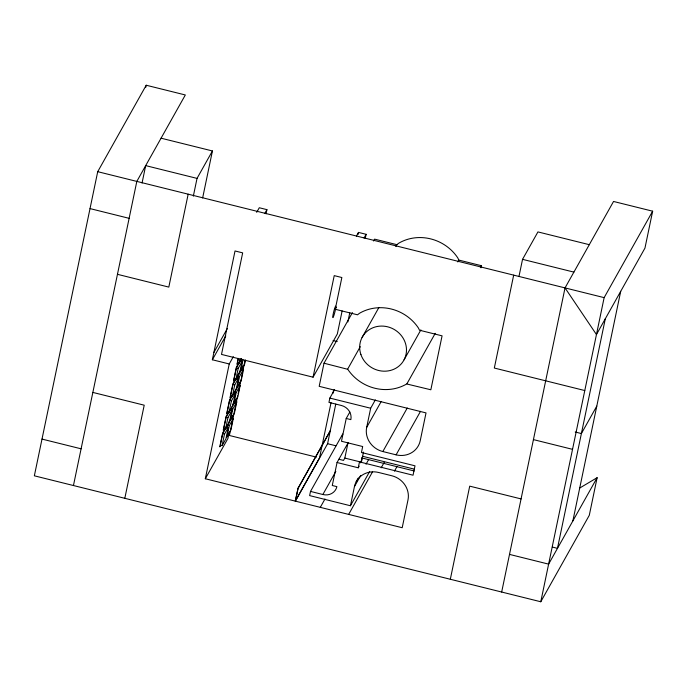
<?xml version="1.0" encoding="UTF-8"?>
<svg xmlns="http://www.w3.org/2000/svg" width="687" height="687" viewBox="0 0 687 687"><rect width="100%" height="100%" fill="white"/><g stroke="black" fill="none" stroke-linecap="round" stroke-linejoin="round"><path stroke-width="1.03" d="M73.449 485.537L136.816 181.411L185.327 94.969L146.219 85.24L97.717 171.681L34.35 475.808L540.781 601.76L589.283 515.319L597.123 477.688L579.639 488.079M145.799 87.292L146.219 85.24M142.046 183.051L145.678 165.619L197.032 178.388L212.429 150.96L161.067 138.19M124.811 498.307L144.21 405.193L92.848 392.423M188.169 194.181L168.813 287.097L117.46 274.319M193.339 196.139L197.032 178.388M202.639 197.942L212.429 150.96M233.348 356.639L229.235 363.964L212.36 359.765L235.023 250.97L242.666 252.868L221.506 354.415L313.066 377.18L337.326 333.959L342.126 310.928M342.298 436.082L342.736 433.986L310.507 491.42L309.631 495.602L350.447 505.752L354.44 486.602A20.868 19.442 29.3 0 1 378.58 472.467L391.839 475.765A20.868 19.442 29.3 0 1 407.992 499.921L402.204 527.719L205.319 478.753L229.235 363.964M266.041 213.829L266.917 209.647L259.282 207.749L256.698 212.343M238.226 358.365L236.989 364.316L237.96 362.59M222.691 433.729L220.304 445.193L222.099 445.64L225.929 438.813L228.316 427.348L226.521 426.902L222.691 433.729L224.486 434.175L228.316 427.348M226.16 417.112L223.764 428.576L225.559 429.023L229.398 422.196L231.785 410.732L229.99 410.285L226.16 417.112L227.955 417.559L231.785 410.732M232.979 394.475L229.63 400.452L227.242 411.917L229.037 412.363L232.867 405.536L235.255 394.072L233.46 393.625M236.311 378.477L232.962 384.445L230.574 395.918L232.369 396.356L236.199 389.529L238.587 378.065L236.792 377.618M236.422 367.854L234.027 379.318L235.821 379.765L239.66 372.938L242.047 361.474L240.252 361.027L236.422 367.854L238.217 368.301L242.047 361.474M238.372 358.494L237.504 362.667L239.299 363.105L241.687 358.846M222.099 445.64L224.486 434.175M225.559 429.023L227.955 417.559M229.037 412.363L231.425 400.899L235.255 394.072M232.369 396.356L234.756 384.892L238.587 378.065M235.821 379.765L238.217 368.301M239.299 363.105L240.167 358.94M226.976 427.211L227.388 425.236M230.42 410.654L230.832 408.679M233.846 394.226L234.258 392.251M237.195 378.142L237.814 375.179L241.189 369.159M240.656 361.534L241.274 358.562M227.071 427.237L227.509 425.15L231.536 417.971L233.331 418.417L230.944 429.882L226.916 437.061L229.303 425.597L233.331 418.417M230.523 410.68L230.961 408.593L234.988 401.414L236.783 401.861L234.396 413.325L230.368 420.504L232.756 409.04L236.783 401.861M233.949 394.252L234.379 392.165L238.406 384.986L240.201 385.433L237.814 396.897L233.786 404.076L236.173 392.612L240.201 385.433M237.298 378.168L237.728 376.09L241.764 368.91L243.559 369.348L241.163 380.821L237.135 388L239.523 376.536L243.559 369.348M240.759 361.56L241.197 359.473L242.983 359.919L240.596 371.384L244.632 364.204L245.499 360.031M229.226 432.209L227.921 438.469L205.319 478.753M232.051 418.641L232.704 415.515M235.538 401.947L236.182 398.812M239.016 385.244L239.669 382.118M242.271 369.597L243.146 365.424M232.223 421.921L229.398 435.489L316.424 457.13M232.661 419.834L237.659 395.832M238.097 393.745L238.964 389.572M239.394 387.485L241.137 379.138M241.575 377.051L242.442 372.878M242.88 370.791L245.053 360.357M313.066 377.18L334.226 275.624L341.86 277.522L335.247 309.27L357.532 314.809L359.456 313.298A43.169 40.215 29.3 0 1 418.383 327.948L419.517 330.224L442.076 335.84L430.843 389.778L406.713 383.964A43.169 40.215 29.3 0 1 347.785 369.314L324.015 363.208L319.189 386.334L426.026 412.904L420.229 440.702A20.868 19.442 29.3 0 1 396.098 454.837L382.831 451.539A20.868 19.442 29.3 0 1 366.678 427.383L370.671 408.233L375.342 399.894M297.857 488.732L330.301 430.766L298.072 488.199L295.273 501.124L319.532 457.903L331.04 402.676M298.072 488.199L295.376 501.149L327.605 443.716L335.745 404.136M358.047 234.499L358.485 232.404L366.119 234.31L365.261 238.398M334.526 389.744L329.846 398.082L328.953 402.384L341.413 405.485A12.211 11.378 29.3 0 1 350.859 419.62L346.231 418.469L341.482 441.26L362.684 446.533L361.448 452.493L415 465.812L413.042 475.215L359.481 461.896L358.253 467.795L337.051 462.523L332.268 485.503L336.896 486.654A11.98 11.164 29.3 0 1 322.864 494.503L310.507 491.42M332.997 393.273L333.65 390.13M347.854 321.971L349.777 312.722M338.889 459.251L343.526 460.402L344.831 458.074L347.991 442.883M360.692 462.832L362.633 456.288L414.124 469.101M363.5 452.115L361.405 462.196L344.831 458.074M481.003 267.775L481.441 265.706L458.873 260.09L457.74 257.814A43.169 40.215 29.3 0 0 398.812 243.164L396.888 244.675L395.841 246.547M450.32 579.261L469.719 486.147L521.072 498.917M513.678 275.135L494.322 368.043L584.783 390.542M519.063 276.045L522.541 259.343L537.938 231.914L589.291 244.684M501.673 592.031L565.032 287.905L613.543 201.463L652.65 211.192L644.956 248.11L596.453 334.552L565.032 287.905M540.781 601.76L604.139 297.634L652.65 211.192M605.307 318.759L557.475 548.338L552.331 547.058M572.872 520.909L620.704 291.331M264.856 213.322L266.917 209.647M213.872 352.517L227.294 328.609M212.36 359.765L225.783 335.857M239.789 361.07L236.405 367.098L233.52 380.967L234.482 379.25M235.847 378.528L232.953 383.698L230.059 397.567L231.03 395.841M231.553 396.253L229.621 399.697L226.727 413.565L227.698 411.839M229.527 410.328L226.143 416.356L223.258 430.225L224.22 428.508M232.489 405.107L233.451 403.389M226.066 426.953L222.682 432.973L219.797 446.842L220.759 445.124M229.037 421.663L230.008 419.946M356.416 236.088L358.485 232.404M364.05 237.985L366.119 234.31M335.247 309.27L336.278 307.433M373.565 240.991L374.604 239.136L396.888 244.675M324.015 363.208L352.431 312.559M362.083 337.463L378.872 307.544M347.674 369.091L360.271 346.652M346.231 418.469L349.863 412.002M337.051 462.523L348.069 442.9M322.864 494.503L335.831 471.394M457.825 261.962L458.873 260.09M320.288 507.349L324.968 499.011M404.085 359.799L420.882 329.872M366.678 427.383L381.233 401.44M358.253 467.795L359.146 466.207M406.902 383.818L435.24 333.324M356.158 481.819L358.236 478.109M366.034 464.214L368.636 459.586M354.44 486.602L360.675 475.49M480.385 267.569L481.441 265.706M350.447 505.752L369.683 471.48M382.831 451.539L407.262 408.001M348.653 514.4L372.56 471.789M381.173 467.83L384.291 462.274M396.098 454.837L420.53 411.298M394.441 471.127L397.034 466.499M596.788 406.12L581.391 433.549L575.217 432.011M597.123 477.688L548.621 564.13L509.514 554.4M522.541 259.343L573.894 272.112M97.717 171.681L604.139 297.634M90.023 208.599L129.122 218.329M333.083 340.537L337.231 341.568M533.421 439.611L572.537 449.341M329.846 398.082L370.671 408.233M237.728 376.09L239.523 376.536M232.962 384.445L234.756 384.892M234.379 392.165L236.173 392.612M229.63 400.452L231.425 400.899M230.961 408.593L232.756 409.04M327.605 443.716L335.909 445.786M361.723 457.92L414.244 470.981M227.509 425.15L229.303 425.597M42.001 439.087L81.1 448.809M335.617 308.626A5.968 0.61 -76 0 1 332.989 317.592A5.968 0.61 -76 0 1 334.088 310.284A5.968 0.61 -76 0 1 335.788 307.501M360.924 354.604A23.787 22.164 29.3 0 0 400.701 364.488A23.787 22.164 29.3 0 0 387.631 326.806A23.787 22.164 29.3 0 0 360.924 354.604"/></g></svg>
